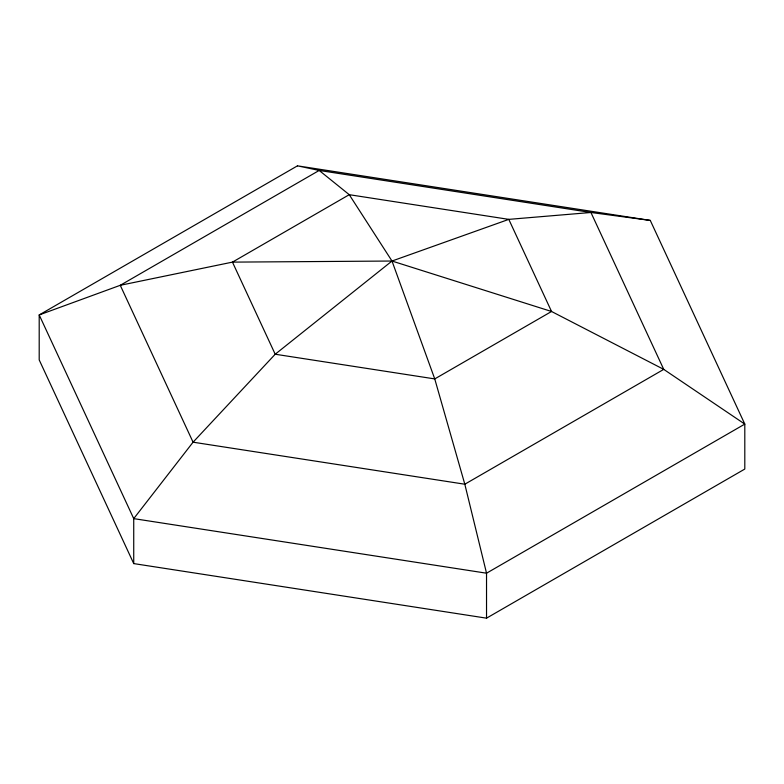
<?xml version="1.0" encoding="UTF-8"?>
<svg xmlns="http://www.w3.org/2000/svg" width="784" height="784" viewBox="0 0 784 784"><rect width="100%" height="100%" fill="white"/><g stroke="black" fill="none" stroke-linecap="round" stroke-linejoin="round"><path stroke-width="1.18" d="M297.469 165.836L39.2 314.943L39.2 359.905L133.731 563.588L486.531 618.164L744.8 469.057L744.8 424.095L650.269 220.412L297.469 165.836L319.186 170.442L590.93 212.484L650.269 220.412M486.531 618.164L486.531 573.202L464.814 484.218L434.748 378.917L392 261.033L349.252 194.687L319.186 170.442L120.256 285.298L39.2 314.943L133.731 518.626L133.731 563.588M193.07 442.186L133.731 518.626L486.531 573.202L744.8 424.095L663.744 369.372L551.544 311.483L392 261.033L232.456 262.121L120.256 285.298L193.07 442.186L464.814 484.218L663.744 369.372L590.93 212.484L508.796 219.373L349.252 194.687L232.456 262.121L275.204 354.231L434.748 378.917L551.544 311.483L508.796 219.373L392 261.033L275.204 354.231L193.07 442.186"/></g></svg>
